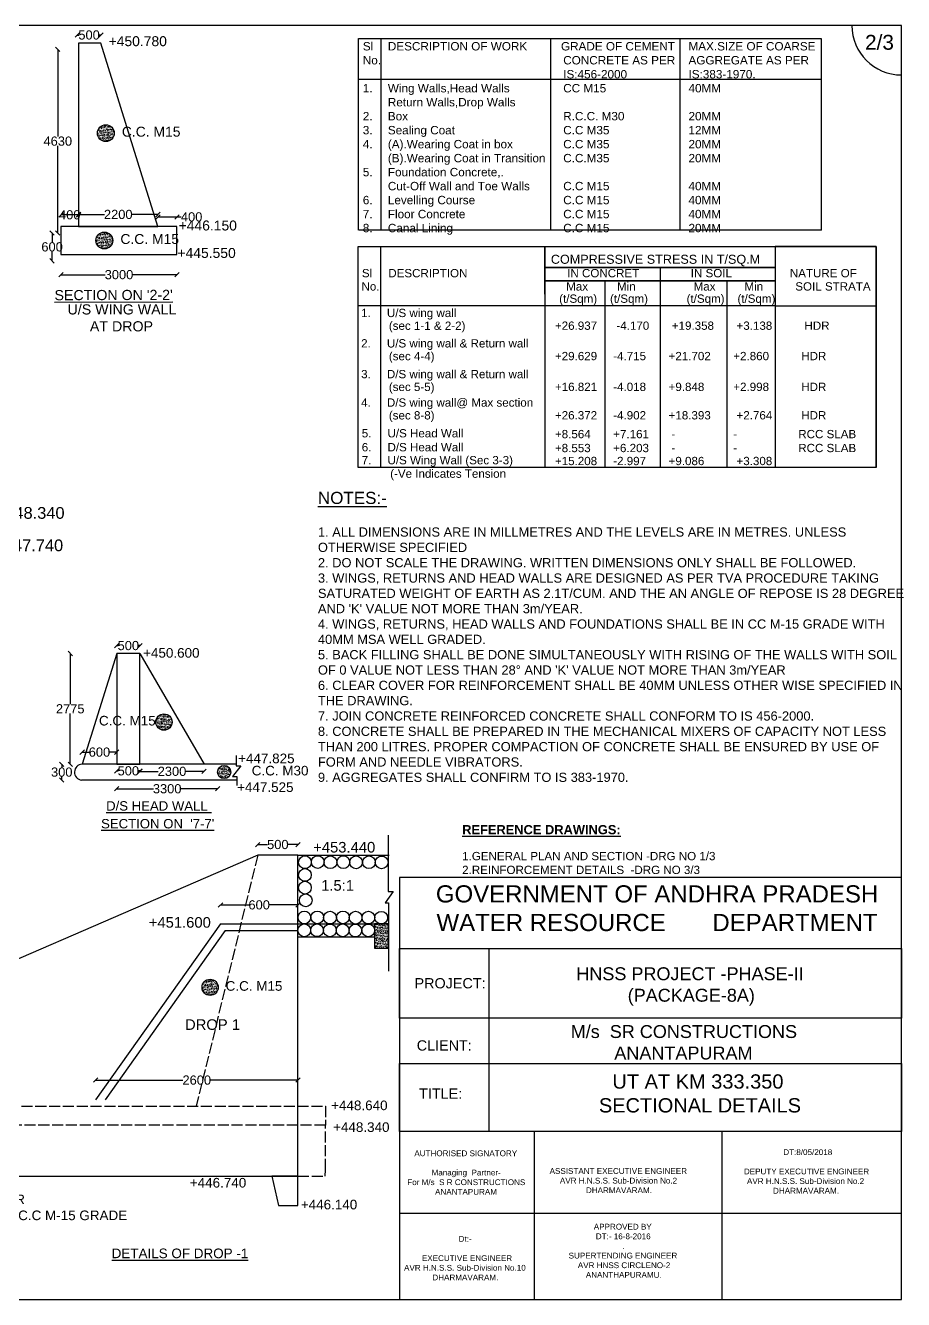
# Model space of a CAD drawing. Header units: millimetres. Extents: x 5124 to 6568637, y 2311 to 91879094.
# Drawn here: x 3696434 to 3715517, y 45935699 to 45963397 of the extents above; entities that cross this region are included whole.
import ezdxf

# ---------------------------------------------------------------- set-up
doc = ezdxf.new("R2010")
doc.units = ezdxf.units.MM
doc.header["$MEASUREMENT"] = 0
doc.linetypes.add('ACAD_ISO02W100', pattern=[15, 12, -3])
for name, color, linetype in [('DIMENSION', 7, 'Continuous'), ('DRAWING', 7, 'Continuous'), ('TEXT', 7, 'Continuous')]:
    doc.layers.add(name, color=color, linetype=linetype)
doc.styles.get("Standard").update_dxf_attribs({"font": 'arial.ttf', "height": 200})
doc.dimstyles.get("Standard").update_dxf_attribs({"dimtxt": 200, "dimasz": 110, "dimexe": 0.18, "dimexo": 0.0625, "dimgap": 0.09, "dimtad": 0, "dimtih": 1, "dimtoh": 1, "dimdec": 0, "dimzin": 0, "dimdsep": 46, "dimtxsty": 'Standard', "dimblk": 'OBLIQUE', "dimcen": 0.09, "dimse1": 1, "dimse2": 1, "dimadec": 0, "dimazin": 0, "dimtfac": 1, "dimtdec": 0, "dimtofl": 0, "dimtmove": 0, "dimatfit": 3, "dimfxl": 1, "dimtolj": 1, "dimtzin": 0, "dimarcsym": 0})

# ---------------------------------------------------------------- blocks, each defined once
blk = doc.blocks.new('_Oblique')
at = {"color": 0, "linetype": 'ByBlock', "lineweight": -2}
blk.add_line((-0.5, -0.5), (0.5, 0.5), dxfattribs=at)
blk = doc.blocks.new('*D83')
at = {"layer": 'Defpoints', "color": 0, "transparency": 16777216}
for p in [(3697587, 45959288), (3697587, 45958890), (3699314, 45958890)]:
    blk.add_point(p, dxfattribs=at)
at = {"layer": 'DRAWING', "color": 0, "lineweight": -2, "transparency": 16777216}
for p, q in [((3697587, 45959288), (3698150, 45959288)), ((3699314, 45959288), (3698750, 45959288))]:
    blk.add_line(p, q, dxfattribs=at)
at = {"layer": 'DRAWING', "color": 0, "lineweight": -2, "transparency": 16777216, "xscale": 95, "yscale": 95, "zscale": 95, "rotation": 180}
blk.add_blockref('_Oblique', (3697587, 45959288), dxfattribs=at)
at = {"layer": 'DRAWING', "color": 0, "lineweight": -2, "transparency": 16777216, "xscale": 95, "yscale": 95, "zscale": 95}
blk.add_blockref('_Oblique', (3699314, 45959288), dxfattribs=at)
at = {"layer": 'DRAWING', "color": 0, "transparency": 16777216, "insert": (3698450, 45959288), "char_height": 200, "attachment_point": 5}
blk.add_mtext('\\A1;2200', dxfattribs=at)
blk = doc.blocks.new('*D84')
at = {"layer": 'Defpoints', "color": 0, "transparency": 16777216}
for p in [(3697206, 45959280), (3697206, 45958890), (3697587, 45958890)]:
    blk.add_point(p, dxfattribs=at)
at = {"layer": 'DRAWING', "color": 0, "lineweight": -2, "transparency": 16777216}
blk.add_line((3697587, 45959280), (3697206, 45959280), dxfattribs=at)
at = {"layer": 'DRAWING', "color": 0, "lineweight": -2, "transparency": 16777216, "xscale": 95, "yscale": 95, "zscale": 95, "rotation": 180}
blk.add_blockref('_Oblique', (3697206, 45959280), dxfattribs=at)
at = {"layer": 'DRAWING', "color": 0, "lineweight": -2, "transparency": 16777216, "xscale": 95, "yscale": 95, "zscale": 95}
blk.add_blockref('_Oblique', (3697587, 45959280), dxfattribs=at)
at = {"layer": 'DRAWING', "color": 0, "transparency": 16777216, "insert": (3697396, 45959280), "char_height": 200, "attachment_point": 5}
blk.add_mtext('\\A1;400', dxfattribs=at)
blk = doc.blocks.new('*D85')
at = {"layer": 'Defpoints', "color": 0, "transparency": 16777216}
for p in [(3697206, 45958886), (3697012, 45958280), (3697206, 45958280)]:
    blk.add_point(p, dxfattribs=at)
at = {"layer": 'DRAWING', "color": 0, "lineweight": -2, "transparency": 16777216}
for p, q in [((3697012, 45958886), (3697012, 45958685)), ((3697012, 45958280), (3697012, 45958481))]:
    blk.add_line(p, q, dxfattribs=at)
at = {"layer": 'DRAWING', "color": 0, "lineweight": -2, "transparency": 16777216, "xscale": 95, "yscale": 95, "zscale": 95}
for p, rotation in [((3697012, 45958886), 90), ((3697012, 45958280), 270)]:
    blk.add_blockref('_Oblique', p, dxfattribs=dict(at, rotation=rotation))
at = {"layer": 'DRAWING', "color": 0, "transparency": 16777216, "insert": (3697012, 45958583), "char_height": 200, "attachment_point": 5}
blk.add_mtext('\\A1;600', dxfattribs=at)
blk = doc.blocks.new('*D86')
at = {"layer": 'Defpoints', "color": 0, "transparency": 16777216}
for p in [(3697206, 45958280), (3699726, 45958280), (3697206, 45957979)]:
    blk.add_point(p, dxfattribs=at)
at = {"layer": 'DRAWING', "color": 0, "lineweight": -2, "transparency": 16777216}
for p, q in [((3697206, 45957979), (3698167, 45957979)), ((3699726, 45957979), (3698764, 45957979))]:
    blk.add_line(p, q, dxfattribs=at)
at = {"layer": 'DRAWING', "color": 0, "lineweight": -2, "transparency": 16777216, "xscale": 95, "yscale": 95, "zscale": 95, "rotation": 180}
blk.add_blockref('_Oblique', (3697206, 45957979), dxfattribs=at)
at = {"layer": 'DRAWING', "color": 0, "lineweight": -2, "transparency": 16777216, "xscale": 95, "yscale": 95, "zscale": 95}
blk.add_blockref('_Oblique', (3699726, 45957979), dxfattribs=at)
at = {"layer": 'DRAWING', "color": 0, "transparency": 16777216, "insert": (3698466, 45957979), "char_height": 200, "attachment_point": 5}
blk.add_mtext('\\A1;3000', dxfattribs=at)
blk = doc.blocks.new('*D87')
at = {"layer": 'Defpoints', "color": 0, "transparency": 16777216}
for p in [(3697136, 45962878), (3697587, 45962878), (3697206, 45958886)]:
    blk.add_point(p, dxfattribs=at)
at = {"layer": 'DRAWING', "color": 0, "lineweight": -2, "transparency": 16777216}
for p, q in [((3697136, 45962878), (3697136, 45960984)), ((3697136, 45958886), (3697136, 45960779))]:
    blk.add_line(p, q, dxfattribs=at)
at = {"layer": 'DRAWING', "color": 0, "lineweight": -2, "transparency": 16777216, "xscale": 95, "yscale": 95, "zscale": 95}
for p, rotation in [((3697136, 45962878), 90), ((3697136, 45958886), 270)]:
    blk.add_blockref('_Oblique', p, dxfattribs=dict(at, rotation=rotation))
at = {"layer": 'DRAWING', "color": 0, "transparency": 16777216, "insert": (3697136, 45960882), "char_height": 200, "attachment_point": 5}
blk.add_mtext('\\A1;4630', dxfattribs=at)
blk = doc.blocks.new('*D88')
at = {"layer": 'Defpoints', "color": 0, "transparency": 16777216}
for p in [(3697559, 45963190), (3697559, 45962878), (3698074, 45962878)]:
    blk.add_point(p, dxfattribs=at)
at = {"layer": 'DRAWING', "color": 0, "lineweight": -2, "transparency": 16777216}
for p, q in [((3697559, 45963190), (3697596, 45963190)), ((3698074, 45963190), (3698037, 45963190))]:
    blk.add_line(p, q, dxfattribs=at)
at = {"layer": 'DRAWING', "color": 0, "lineweight": -2, "transparency": 16777216, "xscale": 95, "yscale": 95, "zscale": 95, "rotation": 180}
blk.add_blockref('_Oblique', (3697559, 45963190), dxfattribs=at)
at = {"layer": 'DRAWING', "color": 0, "lineweight": -2, "transparency": 16777216, "xscale": 95, "yscale": 95, "zscale": 95}
blk.add_blockref('_Oblique', (3698074, 45963190), dxfattribs=at)
at = {"layer": 'DRAWING', "color": 0, "transparency": 16777216, "insert": (3697816, 45963190), "char_height": 200, "attachment_point": 5}
blk.add_mtext('\\A1;500', dxfattribs=at)
blk = doc.blocks.new('*D89')
at = {"layer": 'Defpoints', "color": 0, "transparency": 16777216}
for p in [(3699314, 45959027), (3699726, 45959235), (3699726, 45959027)]:
    blk.add_point(p, dxfattribs=at)
at = {"layer": 'DRAWING', "color": 0, "lineweight": -2, "transparency": 16777216}
for p, q in [((3699314, 45959235), (3699726, 45959235)), ((3699726, 45959235), (3699820, 45959235))]:
    blk.add_line(p, q, dxfattribs=at)
at = {"layer": 'DRAWING', "color": 0, "lineweight": -2, "transparency": 16777216, "xscale": 95, "yscale": 95, "zscale": 95, "rotation": 180}
blk.add_blockref('_Oblique', (3699314, 45959235), dxfattribs=at)
at = {"layer": 'DRAWING', "color": 0, "lineweight": -2, "transparency": 16777216, "xscale": 95, "yscale": 95, "zscale": 95}
blk.add_blockref('_Oblique', (3699726, 45959235), dxfattribs=at)
at = {"layer": 'DRAWING', "color": 0, "transparency": 16777216, "insert": (3700045, 45959235), "char_height": 200, "attachment_point": 5}
blk.add_mtext('\\A1;400', dxfattribs=at)
blk = doc.blocks.new('*D134')
at = {"layer": 'Defpoints', "color": 0, "transparency": 16777216}
for p in [(3698921.5, 45947336.5), (3698921.5, 45947181), (3700314.5, 45947336.5)]:
    blk.add_point(p, dxfattribs=at)
at = {"layer": 'DRAWING', "color": 0, "lineweight": -2, "transparency": 16777216}
for p, q in [((3698921.5, 45947181), (3699317.91, 45947181)), ((3700314.5, 45947181), (3699918.09, 45947181))]:
    blk.add_line(p, q, dxfattribs=at)
at = {"layer": 'DRAWING', "color": 0, "lineweight": -2, "transparency": 16777216, "xscale": 95, "yscale": 95, "zscale": 95, "rotation": 180}
blk.add_blockref('_Oblique', (3698921.5, 45947181), dxfattribs=at)
at = {"layer": 'DRAWING', "color": 0, "lineweight": -2, "transparency": 16777216, "xscale": 95, "yscale": 95, "zscale": 95}
blk.add_blockref('_Oblique', (3700314.5, 45947181), dxfattribs=at)
at = {"layer": 'DRAWING', "color": 0, "transparency": 16777216, "insert": (3699618, 45947181), "char_height": 200, "attachment_point": 5}
blk.add_mtext('\\A1;2300', dxfattribs=at)
blk = doc.blocks.new('*D135')
at = {"layer": 'Defpoints', "color": 0, "transparency": 16777216}
for p in [(3698417, 45947336), (3698417, 45947192), (3698922, 45947336)]:
    blk.add_point(p, dxfattribs=at)
at = {"layer": 'DRAWING', "color": 0, "lineweight": -2, "transparency": 16777216}
for p, q in [((3698417, 45947192), (3698448, 45947192)), ((3698922, 45947192), (3698890, 45947192))]:
    blk.add_line(p, q, dxfattribs=at)
at = {"layer": 'DRAWING', "color": 0, "lineweight": -2, "transparency": 16777216, "xscale": 95, "yscale": 95, "zscale": 95, "rotation": 180}
blk.add_blockref('_Oblique', (3698417, 45947192), dxfattribs=at)
at = {"layer": 'DRAWING', "color": 0, "lineweight": -2, "transparency": 16777216, "xscale": 95, "yscale": 95, "zscale": 95}
blk.add_blockref('_Oblique', (3698922, 45947192), dxfattribs=at)
at = {"layer": 'DRAWING', "color": 0, "transparency": 16777216, "insert": (3698669, 45947192), "char_height": 200, "attachment_point": 5}
blk.add_mtext('\\A1;500', dxfattribs=at)
blk = doc.blocks.new('*D136')
at = {"layer": 'Defpoints', "color": 0, "transparency": 16777216}
for p in [(3697666, 45947599), (3697666, 45947336), (3698417, 45947336)]:
    blk.add_point(p, dxfattribs=at)
at = {"layer": 'DRAWING', "color": 0, "lineweight": -2, "transparency": 16777216}
for p, q in [((3697666, 45947599), (3697820, 45947599)), ((3698417, 45947599), (3698262, 45947599))]:
    blk.add_line(p, q, dxfattribs=at)
at = {"layer": 'DRAWING', "color": 0, "lineweight": -2, "transparency": 16777216, "xscale": 95, "yscale": 95, "zscale": 95, "rotation": 180}
blk.add_blockref('_Oblique', (3697666, 45947599), dxfattribs=at)
at = {"layer": 'DRAWING', "color": 0, "lineweight": -2, "transparency": 16777216, "xscale": 95, "yscale": 95, "zscale": 95}
blk.add_blockref('_Oblique', (3698417, 45947599), dxfattribs=at)
at = {"layer": 'DRAWING', "color": 0, "transparency": 16777216, "insert": (3698041, 45947599), "char_height": 200, "attachment_point": 5}
blk.add_mtext('\\A1;600', dxfattribs=at)
blk = doc.blocks.new('*D137')
at = {"layer": 'Defpoints', "color": 0, "transparency": 16777216}
for p in [(3697666, 45947336), (3697222, 45946991), (3697653, 45946991)]:
    blk.add_point(p, dxfattribs=at)
at = {"layer": 'DRAWING', "color": 0, "lineweight": -2, "transparency": 16777216}
for p, q in [((3697222, 45947336), (3697222, 45947266)), ((3697222, 45946991), (3697222, 45947061))]:
    blk.add_line(p, q, dxfattribs=at)
at = {"layer": 'DRAWING', "color": 0, "lineweight": -2, "transparency": 16777216, "xscale": 95, "yscale": 95, "zscale": 95}
for p, rotation in [((3697222, 45947336), 90), ((3697222, 45946991), 270)]:
    blk.add_blockref('_Oblique', p, dxfattribs=dict(at, rotation=rotation))
at = {"layer": 'DRAWING', "color": 0, "transparency": 16777216, "insert": (3697222, 45947164), "char_height": 200, "attachment_point": 5}
blk.add_mtext('\\A1;300', dxfattribs=at)
blk = doc.blocks.new('*D133')
at = {"layer": 'Defpoints', "color": 0, "transparency": 16777216}
for p in [(3698417, 45947336), (3698417, 45946802), (3700609, 45946808)]:
    blk.add_point(p, dxfattribs=at)
at = {"layer": 'DRAWING', "color": 0, "lineweight": -2, "transparency": 16777216}
for p, q in [((3698417, 45946802), (3699214, 45946802)), ((3700609, 45946802), (3699811, 45946802))]:
    blk.add_line(p, q, dxfattribs=at)
at = {"layer": 'DRAWING', "color": 0, "lineweight": -2, "transparency": 16777216, "xscale": 95, "yscale": 95, "zscale": 95, "rotation": 180}
blk.add_blockref('_Oblique', (3698417, 45946802), dxfattribs=at)
at = {"layer": 'DRAWING', "color": 0, "lineweight": -2, "transparency": 16777216, "xscale": 95, "yscale": 95, "zscale": 95}
blk.add_blockref('_Oblique', (3700609, 45946802), dxfattribs=at)
at = {"layer": 'DRAWING', "color": 0, "transparency": 16777216, "insert": (3699513, 45946802), "char_height": 200, "attachment_point": 5}
blk.add_mtext('\\A1;3300', dxfattribs=at)
blk = doc.blocks.new('*D138')
at = {"layer": 'Defpoints', "color": 0, "transparency": 16777216}
for p in [(3697406, 45949744), (3698417, 45949744), (3697666, 45947336)]:
    blk.add_point(p, dxfattribs=at)
at = {"layer": 'DRAWING', "color": 0, "lineweight": -2, "transparency": 16777216}
for p, q in [((3697406, 45949744), (3697406, 45948643)), ((3697406, 45947336), (3697406, 45948438))]:
    blk.add_line(p, q, dxfattribs=at)
at = {"layer": 'DRAWING', "color": 0, "lineweight": -2, "transparency": 16777216, "xscale": 95, "yscale": 95, "zscale": 95}
for p, rotation in [((3697406, 45949744), 90), ((3697406, 45947336), 270)]:
    blk.add_blockref('_Oblique', p, dxfattribs=dict(at, rotation=rotation))
at = {"layer": 'DRAWING', "color": 0, "transparency": 16777216, "insert": (3697406, 45948540), "char_height": 200, "attachment_point": 5}
blk.add_mtext('\\A1;2775', dxfattribs=at)
blk = doc.blocks.new('*D139')
at = {"layer": 'Defpoints', "color": 0, "transparency": 16777216}
for p in [(3698417, 45949915), (3698417, 45949744), (3698922, 45949744)]:
    blk.add_point(p, dxfattribs=at)
at = {"layer": 'DRAWING', "color": 0, "lineweight": -2, "transparency": 16777216}
for p, q in [((3698417, 45949915), (3698448, 45949915)), ((3698922, 45949915), (3698890, 45949915))]:
    blk.add_line(p, q, dxfattribs=at)
at = {"layer": 'DRAWING', "color": 0, "lineweight": -2, "transparency": 16777216, "xscale": 95, "yscale": 95, "zscale": 95, "rotation": 180}
blk.add_blockref('_Oblique', (3698417, 45949915), dxfattribs=at)
at = {"layer": 'DRAWING', "color": 0, "lineweight": -2, "transparency": 16777216, "xscale": 95, "yscale": 95, "zscale": 95}
blk.add_blockref('_Oblique', (3698922, 45949915), dxfattribs=at)
at = {"layer": 'DRAWING', "color": 0, "transparency": 16777216, "insert": (3698669, 45949915), "char_height": 200, "attachment_point": 5}
blk.add_mtext('\\A1;500', dxfattribs=at)
blk = doc.blocks.new('*D143')
at = {"layer": 'Defpoints', "color": 0, "transparency": 16777216}
for p in [(3702354.5, 45940468.5), (3697959, 45940039), (3702354.5, 45940039)]:
    blk.add_point(p, dxfattribs=at)
at = {"layer": 'DRAWING', "color": 0, "lineweight": -2, "transparency": 16777216}
for p, q in [((3697959, 45940468.5), (3699856.66, 45940468.5)), ((3702354.5, 45940468.5), (3700456.84, 45940468.5))]:
    blk.add_line(p, q, dxfattribs=at)
at = {"layer": 'DRAWING', "color": 0, "lineweight": -2, "transparency": 16777216, "xscale": 95, "yscale": 95, "zscale": 95, "rotation": 180}
blk.add_blockref('_Oblique', (3697959, 45940468.5), dxfattribs=at)
at = {"layer": 'DRAWING', "color": 0, "lineweight": -2, "transparency": 16777216, "xscale": 95, "yscale": 95, "zscale": 95}
blk.add_blockref('_Oblique', (3702354.5, 45940468.5), dxfattribs=at)
at = {"layer": 'DRAWING', "color": 0, "transparency": 16777216, "insert": (3700156.75, 45940468.5), "char_height": 200, "attachment_point": 5}
blk.add_mtext('\\A1;2600', dxfattribs=at)
blk = doc.blocks.new('*D144')
at = {"layer": 'Defpoints', "color": 0, "transparency": 16777216}
for p in [(3702354, 45944278), (3700672, 45943866), (3702354, 45943866)]:
    blk.add_point(p, dxfattribs=at)
at = {"layer": 'DRAWING', "color": 0, "lineweight": -2, "transparency": 16777216}
for p, q in [((3700672, 45944278), (3701292, 45944278)), ((3702354, 45944278), (3701734, 45944278))]:
    blk.add_line(p, q, dxfattribs=at)
at = {"layer": 'DRAWING', "color": 0, "lineweight": -2, "transparency": 16777216, "xscale": 95, "yscale": 95, "zscale": 95, "rotation": 180}
blk.add_blockref('_Oblique', (3700672, 45944278), dxfattribs=at)
at = {"layer": 'DRAWING', "color": 0, "lineweight": -2, "transparency": 16777216, "xscale": 95, "yscale": 95, "zscale": 95}
blk.add_blockref('_Oblique', (3702354, 45944278), dxfattribs=at)
at = {"layer": 'DRAWING', "color": 0, "transparency": 16777216, "insert": (3701513, 45944278), "char_height": 200, "attachment_point": 5}
blk.add_mtext('\\A1;600', dxfattribs=at)
blk = doc.blocks.new('*D145')
at = {"layer": 'Defpoints', "color": 0, "transparency": 16777216}
for p in [(3702354, 45945590), (3701481, 45945360), (3702354, 45945360)]:
    blk.add_point(p, dxfattribs=at)
at = {"layer": 'DRAWING', "color": 0, "lineweight": -2, "transparency": 16777216}
for p, q in [((3701481, 45945590), (3701697, 45945590)), ((3702354, 45945590), (3702138, 45945590))]:
    blk.add_line(p, q, dxfattribs=at)
at = {"layer": 'DRAWING', "color": 0, "lineweight": -2, "transparency": 16777216, "xscale": 95, "yscale": 95, "zscale": 95, "rotation": 180}
blk.add_blockref('_Oblique', (3701481, 45945590), dxfattribs=at)
at = {"layer": 'DRAWING', "color": 0, "lineweight": -2, "transparency": 16777216, "xscale": 95, "yscale": 95, "zscale": 95}
blk.add_blockref('_Oblique', (3702354, 45945590), dxfattribs=at)
at = {"layer": 'DRAWING', "color": 0, "transparency": 16777216, "insert": (3701918, 45945590), "char_height": 200, "attachment_point": 5}
blk.add_mtext('\\A1;500', dxfattribs=at)

msp = doc.modelspace()

# ---------------------------------------------------------------- hatches: boundary and pattern name
at = {"layer": 'DRAWING'}
h = msp.add_hatch(dxfattribs=at)
h.set_pattern_fill('AR-CONC,_O', color=256, scale=7.836291)
h.set_pattern_definition([(130, (6389761.103, 9944903.07), (-56.20659778, -4.91744014), [5.87721853, -64.64940379]), (185, (6389761.103, 9944903.07), (10.87295878, 58.94396725), [4.70177482, -51.71952303]), (79.5486, (6389756.42, 9944902.66), (-45.33368075, 54.02649133), [4.99486701, -54.943538805]), (133.8158, (6389761.1, 9944918.74), (-83.63211818, -12.97055223), [8.81582779, -96.97410569]), (83.3644, (6389754.13, 9944917.66), (-73.24289292, 76.33471464), [7.49230075, -82.41529504]), (188.8158, (6389761.1, 9944918.74), (-73.24283333, 76.33477185), [7.05266223, -77.57928455]), (159, (6389753.267, 9944914.824), (-46.775375805, -31.55038938), [5.87721853, -64.64940379]), (214, (6389753.267, 9944914.824), (-19.06689835, 56.82487039), [4.70177482, -51.71952303]), (108.5486, (6389749.37, 9944912.195), (-65.84229332, 25.274429475), [4.99486701, -54.943538805]), (142.5, (6389761.103, 9944903.07), (-0.952881693, 26.086532335), [0, -51.092619724, 0, -52.50315217, 0, -51.915430318]), (172.5, (6389761.103, 9944903.07), (-20.614895456, 30.907250936), [0, -29.934633029, 0, -49.91717602, 0, -19.786635706]), (212.5, (6389778.578, 9944903.07), (-41.83188149, -1.767465467), [0, -19.590728422, 0, -61.123072676, 0, -81.105615667]), (222.5, (6389786.415, 9944903.07), (-45.700167452, 7.84451809), [0, -25.46794695, 0, -40.59198929, 0, -57.59674156])])
h.paths.add_polyline_path([(3697996.9, 45961056.7, 1.0000011), (3698362.1, 45961056.7, 1)])
h = msp.add_hatch(dxfattribs=at)
h.set_pattern_fill('AR-CONC,_O', color=256, scale=7.836291)
h.set_pattern_definition([(130, (6389729.634, 9942569.935), (-56.20659778, -4.91744014), [5.87721853, -64.64940379]), (185, (6389729.634, 9942569.935), (10.87295878, 58.94396725), [4.70177482, -51.71952303]), (79.5486, (6389724.95, 9942569.525), (-45.33368075, 54.02649133), [4.99486701, -54.943538805]), (133.8158, (6389729.634, 9942585.61), (-83.63211818, -12.97055223), [8.81582779, -96.97410569]), (83.3644, (6389722.665, 9942584.53), (-73.24289292, 76.33471464), [7.49230075, -82.41529504]), (188.8158, (6389729.63, 9942585.61), (-73.24283333, 76.33477185), [7.05266223, -77.57928455]), (159, (6389721.8, 9942581.69), (-46.775375805, -31.55038938), [5.87721853, -64.64940379]), (214, (6389721.8, 9942581.69), (-19.06689835, 56.82487039), [4.70177482, -51.71952303]), (108.5486, (6389717.9, 9942579.06), (-65.84229332, 25.274429475), [4.99486701, -54.943538805]), (142.5, (6389729.634, 9942569.935), (-0.952881693, 26.086532335), [0, -51.092619724, 0, -52.50315217, 0, -51.915430318]), (172.5, (6389729.634, 9942569.935), (-20.614895456, 30.907250936), [0, -29.934633029, 0, -49.91717602, 0, -19.786635706]), (212.5, (6389747.11, 9942569.935), (-41.83188149, -1.767465467), [0, -19.590728422, 0, -61.123072676, 0, -81.105615667]), (222.5, (6389754.945, 9942569.935), (-45.700167452, 7.84451809), [0, -25.46794695, 0, -40.59198929, 0, -57.59674156])])
h.paths.add_polyline_path([(3697965.4, 45958723.6, 1.0000011), (3698330.6, 45958723.6, 1)])
h = msp.add_hatch(dxfattribs=at)
h.set_pattern_fill('AR-CONC,_O', color=256, scale=7.584427)
h.set_pattern_definition([(50, (1094370.77, 11089688.455), (54.40007145, -4.75938956), [5.68831988, -62.57151872]), (355, (1094370.77, 11089688.455), (-10.52349293, 57.04945961), [4.55065591, -50.05721498]), (100.4514, (1094375.305, 11089688.06), (43.87661892, 52.29003541), [4.83432787, -53.17760823]), (46.1842, (1094370.77, 11089703.624), (80.94411304, -12.553668), [8.53247983, -93.85727808]), (96.6356, (1094377.52, 11089702.58), (70.88880604, 73.88125406), [7.25149203, -79.7663996]), (351.1842, (1094370.77, 11089703.62), (70.88874836, 73.88130942), [6.82598386, -75.08582247]), (21, (1094378.356, 11089699.83), (45.27197671, -30.536333885), [5.68831988, -62.57151872]), (326, (1094378.356, 11089699.83), (18.45407254, 54.99847227), [4.55065591, -50.05721498]), (71.4514, (1094382.13, 11089697.287), (63.7260678, 24.4620885), [4.83432787, -53.17760823]), (37.5, (1094370.771, 11089688.455), (0.92225529, 25.248089706), [0, -49.450460857, 0, -50.81565763, 0, -50.24682564]), (7.5, (1094370.77, 11089688.455), (19.952315742, 29.913866442), [0, -28.972509275, 0, -48.31279688, 0, -19.150676942]), (327.5, (1094353.858, 11089688.455), (40.487370375, -1.710657672), [0, -18.96106628, 0, -59.158526792, 0, -78.498814397]), (317.5, (1094346.273, 11089688.455), (44.23132644, 7.59238882), [0, -24.649386163, 0, -39.28732933, 0, -55.74553486])])
h.paths.add_polyline_path([(3699266, 45948253.2, 1), (3699619.5, 45948253.2, 1.0000008)])
h = msp.add_hatch(dxfattribs=at)
h.set_pattern_fill('AR-CONC,_O', color=256, scale=7.584427)
h.set_pattern_definition([(50, (1095678.77, 11088602.455), (54.40007145, -4.75938956), [5.68831988, -62.57151872]), (355, (1095678.77, 11088602.455), (-10.52349293, 57.04945961), [4.55065591, -50.05721498]), (100.4514, (1095683.305, 11088602.06), (43.87661892, 52.29003541), [4.83432787, -53.17760823]), (46.1842, (1095678.77, 11088617.624), (80.94411304, -12.553668), [8.53247983, -93.85727808]), (96.6356, (1095685.52, 11088616.58), (70.88880604, 73.88125406), [7.25149203, -79.7663996]), (351.1842, (1095678.77, 11088617.62), (70.88874836, 73.88130942), [6.82598386, -75.08582247]), (21, (1095686.356, 11088613.83), (45.27197671, -30.536333885), [5.68831988, -62.57151872]), (326, (1095686.356, 11088613.83), (18.45407254, 54.99847227), [4.55065591, -50.05721498]), (71.4514, (1095690.13, 11088611.287), (63.7260678, 24.4620885), [4.83432787, -53.17760823]), (37.5, (1095678.771, 11088602.455), (0.92225529, 25.248089706), [0, -49.450460857, 0, -50.81565763, 0, -50.24682564]), (7.5, (1095678.77, 11088602.455), (19.952315742, 29.913866442), [0, -28.972509275, 0, -48.31279688, 0, -19.150676942]), (327.5, (1095661.858, 11088602.455), (40.487370375, -1.710657672), [0, -18.96106628, 0, -59.158526792, 0, -78.498814397]), (317.5, (1095654.273, 11088602.455), (44.23132644, 7.59238882), [0, -24.649386163, 0, -39.28732933, 0, -55.74553486])])
h.paths.add_polyline_path([(3700607.5, 45947167.2, 1), (3700894, 45947167.2, 1)])
h = msp.add_hatch(dxfattribs=at)
h.set_pattern_fill('AR-CONC,_O', color=256, scale=7.836291)
h.set_pattern_definition([(50, (-77978, 7513.5), (56.20659778, -4.917440137), [5.87721853, -64.64940379]), (355, (-77978, 7513.5), (-10.87295878, 58.94396725), [4.70177482, -51.719523034]), (100.4514, (-77973.316, 7513.09), (45.333680747, 54.02649133), [4.99486701, -54.943538805]), (46.1842, (-77978, 7529.17), (83.63211818, -12.97055223), [8.81582779, -96.97410569]), (96.6356, (-77971.03, 7528.09), (73.24289292, 76.33471464), [7.49230075, -82.41529504]), (351.1842, (-77978, 7529.17), (73.24283333, 76.33477185), [7.05266223, -77.57928455]), (21, (-77970.164, 7525.254), (46.775375805, -31.55038938), [5.87721853, -64.64940379]), (326, (-77970.164, 7525.254), (19.066898354, 56.82487039), [4.70177482, -51.719523034]), (71.4514, (-77966.266, 7522.625), (65.84229332, 25.274429475), [4.99486701, -54.943538805]), (37.5, (-77978, 7513.5), (0.952881693, 26.086532335), [0, -51.092619724, 0, -52.50315217, 0, -51.915430318]), (7.5, (-77978, 7513.5), (20.614895456, 30.907250936), [0, -29.934633029, 0, -49.917176019, 0, -19.786635706]), (327.5, (-77995.475, 7513.5), (41.83188149, -1.767465467), [0, -19.590728422, 0, -61.123072676, 0, -81.105615667]), (317.5, (-78003.31, 7513.5), (45.700167452, 7.84451809), [0, -25.46794695, 0, -40.59198929, 0, -57.59674156])])
h.paths.add_polyline_path([(3704022, 45943340), (3704322, 45943340), (3704322, 45943866), (3704201.3, 45943866, -0.1331127), (3704128.8, 45943866), (3704022, 45943866), (3704022, 45943735.9, -0.0217343), (3704022.5, 45943723.9, -0.0217343), (3704022, 45943711.9)])
h = msp.add_hatch(dxfattribs=at)
h.set_pattern_fill('AR-CONC,_O', color=256, scale=7.584427)
h.set_pattern_definition([(130, (6305519.205, 11083920.96), (-54.40007145, -4.75938956), [5.68831988, -62.57151872]), (185, (6305519.205, 11083920.96), (10.52349293, 57.04945961), [4.55065591, -50.05721498]), (79.5486, (6305514.67, 11083920.566), (-43.87661892, 52.29003541), [4.83432787, -53.17760823]), (133.8158, (6305519.205, 11083936.13), (-80.94411304, -12.553668), [8.53247983, -93.85727808]), (83.3644, (6305512.46, 11083935.085), (-70.88880604, 73.88125406), [7.25149203, -79.7663996]), (188.8158, (6305519.205, 11083936.13), (-70.88874836, 73.88130942), [6.82598386, -75.08582247]), (159, (6305511.62, 11083932.34), (-45.27197671, -30.536333885), [5.68831988, -62.57151872]), (214, (6305511.62, 11083932.34), (-18.45407254, 54.99847227), [4.55065591, -50.05721498]), (108.5486, (6305507.85, 11083929.794), (-63.7260678, 24.4620885), [4.83432787, -53.17760823]), (142.5, (6305519.205, 11083920.962), (-0.92225529, 25.248089706), [0, -49.450460857, 0, -50.81565763, 0, -50.24682564]), (172.5, (6305519.205, 11083920.962), (-19.952315742, 29.913866442), [0, -28.972509275, 0, -48.31279688, 0, -19.150676942]), (212.5, (6305536.118, 11083920.962), (-40.487370375, -1.710657672), [0, -18.96106628, 0, -59.158526792, 0, -78.498814397]), (222.5, (6305543.702, 11083920.962), (-44.23132644, 7.59238882), [0, -24.649386163, 0, -39.28732933, 0, -55.74553486])])
h.paths.add_polyline_path([(3700270.5, 45942485.7, 1), (3700624, 45942485.7, 1.0000008)])

# ---------------------------------------------------------------- linework, layer by layer
at = {"layer": 'DIMENSION'}
for p, q in [((3703662.4, 45958590.9), (3714919.5, 45958590.9)), ((3703662.4, 45954296), (3703662.4, 45958590.9)), ((3703662.4, 45958590.9), (3707722.8, 45958590.9)), ((3703662.4, 45953788.8), (3703662.4, 45958590.9)), ((3707722.8, 45958590.9), (3707722.8, 45953788.8)), ((3714919.5, 45958590.9), (3712729.3, 45958590.9)), ((3712729.3, 45958590.9), (3712729.3, 45953788.8)), ((3714919.5, 45958590.9), (3714919.5, 45953788.8)), ((3714919.5, 45953788.8), (3714919.5, 45958590.9)), ((3707722.8, 45957844.7), (3712729.3, 45957844.7)), ((3707722.8, 45957556.5), (3707722.8, 45957844.7)), ((3712729.3, 45957844.7), (3712729.3, 45957556.5)), ((3712729.3, 45957299.1), (3707722.8, 45957299.1)), ((3714919.5, 45953788.8), (3703662.4, 45953788.8))]:
    msp.add_line(p, q, dxfattribs=at)
for points in [[(3703669.9, 45963110.4), (3713725, 45963110.4), (3713725, 45962223.4), (3703669.9, 45962223.4)], [(3707722.8, 45958590.9), (3712729.3, 45958590.9), (3712729.3, 45958133.4), (3707722.8, 45958133.4)], [(3707722.8, 45958133.4), (3712729.3, 45958133.4), (3712729.3, 45957844.7), (3707722.8, 45957844.7)]]:
    msp.add_lwpolyline(points, close=True, dxfattribs=at)
for points in [[(3704146.3, 45958590.9), (3704146.3, 45953788.8)], [(3710226, 45958133.4), (3710226, 45953788.8)], [(3709027.1, 45957844.7), (3709027.1, 45953788.8)], [(3711679.6, 45957844.7), (3711679.6, 45953788.8)], [(3707722.8, 45957299.1), (3703662.4, 45957299.1)], [(3712729.3, 45957299.1), (3714919.5, 45957299.1)]]:
    msp.add_lwpolyline(points, dxfattribs=at)
at = {"layer": 'DRAWING'}
for p, q in [((3702354.5, 45938379), (3702354.5, 45940039)), ((3692754, 45938379), (3702354.5, 45938379))]:
    msp.add_line(p, q, dxfattribs=at)
at = {"layer": 'DRAWING', "linetype": 'ACAD_ISO02W100', "ltscale": 20}
for p, q in [((3692747.5, 45939902.5), (3702952.5, 45939902.5)), ((3702952.5, 45939902.5), (3702952.5, 45939486)), ((3702952.5, 45939486), (3692747.5, 45939486)), ((3702952.5, 45939486), (3692754, 45939486)), ((3702952.5, 45938515), (3702952.5, 45939486))]:
    msp.add_line(p, q, dxfattribs=at)
at = {"layer": 'DRAWING'}
for points in [[(3715471.5, 45963397), (3678256, 45963397), (3678256, 45935699), (3715471.5, 45935699)], [(3697586.7, 45959027.1), (3699313.7, 45959027.1), (3698074.1, 45963014.7), (3697586.7, 45963014.7)], [(3699725.5, 45959027.1), (3697205.5, 45959027.1), (3697205.5, 45958417.5), (3699725.5, 45958417.5)], [(3698416.5, 45947336.5), (3698921.5, 45947336.5), (3698921.5, 45949744.5), (3698416.5, 45949744.5)], [(3704322, 45943866), (3704022, 45943866), (3704022, 45943340), (3704322, 45943340)], [(3702354.5, 45938379), (3701786.5, 45938379), (3701934, 45937742.5), (3702354.5, 45937742.5)]]:
    msp.add_lwpolyline(points, close=True, dxfattribs=at)
for points in [[(3698416.5, 45949744.5), (3697665.5, 45947336.5)], [(3698921.5, 45949744.5), (3700314.5, 45947336.5)], [(3701015, 45947527), (3701015, 45947301.5), (3701112, 45947301.5), (3700934, 45947067), (3701026.5, 45947067), (3701026.5, 45946874.5)], [(3701015, 45947336.5), (3697665.5, 45947336.5)], [(3701026.5, 45946990.5), (3697653.5, 45946990.5)], [(3704317, 45945793.5), (3704317, 45944569), (3704423, 45944569), (3704249.5, 45944319.5), (3704322, 45944319.5), (3704322, 45942834.5)], [(3701481, 45945359.5), (3692747.5, 45941577)], [(3702354.5, 45945359.5), (3701481, 45945359.5)], [(3702354.5, 45940039), (3702354.5, 45945359.5), (3704341.5, 45945359.5)], [(3700672, 45943866), (3697959, 45940039)], [(3700672, 45943866), (3704322, 45943866)], [(3700775.3, 45943721.2), (3698165, 45940039)], [(3700775.3, 45943721.2), (3702354.5, 45943721.2)], [(3702354.5, 45943586.5), (3704022, 45943586.5)]]:
    msp.add_lwpolyline(points, dxfattribs=at)
at = {"layer": 'DRAWING', "linetype": 'ACAD_ISO02W100', "ltscale": 20}
for points in [[(3701481, 45945359.5), (3700145, 45939902.5)], [(3702354.5, 45938379), (3702949.5, 45938379), (3702952.5, 45938515)]]:
    msp.add_lwpolyline(points, dxfattribs=at)
at = {"layer": 'DRAWING'}
for centre, radius in [((3698179.5, 45961056.7), 182.6), ((3698148, 45958723.6), 182.6), ((3699442.7, 45948253.2), 176.7), ((3700750.7, 45947167.2), 143.3), ((3702506.5, 45945206.5), 138.5), ((3702785.5, 45945209), 138.5), ((3703062.5, 45945204.7), 138.5), ((3703341.6, 45945207.2), 138.5), ((3703618.5, 45945202.9), 138.5), ((3703897.6, 45945205.4), 138.5), ((3704174.5, 45945201.7), 138.5), ((3702506.5, 45944930), 138.5), ((3702506.5, 45944653.5), 138.5), ((3702525.1, 45944378.1), 138.5), ((3702497, 45944004.5), 138.5), ((3702776, 45944007), 138.5), ((3703053, 45944002.7), 138.5), ((3703332.1, 45944005.2), 138.5), ((3703609, 45944000.9), 138.5), ((3703888.1, 45944003.4), 138.5), ((3704165, 45943999.7), 138.5), ((3702493, 45943725), 138.5), ((3702772, 45943727.5), 138.5), ((3703049, 45943723.2), 138.5), ((3703328, 45943725.7), 138.5), ((3703605, 45943721.4), 138.5), ((3703884, 45943723.9), 138.5), ((3700447.2, 45942485.7), 176.7)]:
    msp.add_circle(centre, radius, dxfattribs=at)
for centre, radius, start, end in [((3715471.5, 45963397), 1074.9, 180, 270), ((3697672.5, 45947163), 173.6, 92.31131, 263.716)]:
    msp.add_arc(centre, radius, start, end, dxfattribs=at)
at = {"layer": 'TEXT'}
for p, q in [((3703669.9, 45958950), (3703669.9, 45963110.4)), ((3704165.8, 45958950), (3704165.8, 45963110.4)), ((3707841.4, 45963110.4), (3707841.4, 45958950)), ((3710661.9, 45958950), (3710661.9, 45963110.4)), ((3713725, 45963110.4), (3713725, 45958950)), ((3713725, 45963110.4), (3713725, 45958950)), ((3713737.2, 45958950), (3703682.1, 45958950)), ((3707853.6, 45958950), (3704178, 45958950))]:
    msp.add_line(p, q, dxfattribs=at)
for points in [[(3715471.5, 45944872.5), (3704564.7, 45944872.5), (3704564.7, 45935699), (3715471.5, 45935699)], [(3704564.7, 45943327.2), (3715471.5, 45943327.2), (3715471.5, 45941814.9), (3704564.7, 45941814.9)], [(3704564.7, 45940827.4), (3715471.5, 45940827.4), (3715471.5, 45939351.6), (3704564.7, 45939351.6)]]:
    msp.add_lwpolyline(points, close=True, dxfattribs=at)
for points in [[(3706501.4, 45943327.2), (3706501.4, 45939351.6)], [(3707490.4, 45939351.6), (3707490.4, 45935699)], [(3711567.8, 45939351.6), (3711567.8, 45935699)], [(3704564.7, 45937574.4), (3715471.5, 45937574.4)]]:
    msp.add_lwpolyline(points, dxfattribs=at)

# ---------------------------------------------------------------- texts
at = {"layer": 'DRAWING'}
for s, height, p in [('              COMPRESSIVE STRESS IN T/SQ.M', 196.042, (3706787.5, 45958216.2)), ('Sl     DESCRIPTION                               IN CONCRET                IN SOIL                  NATURE OF', 180.2277, (3703745.2, 45957922.6)), ('No.                                                          Max         Min                  Max         Min          SOIL STRATA', 180.2277, (3703737.4, 45957634.3)), ('                                                                (t/Sqm)    (t/Sqm)            (t/Sqm)    (t/Sqm)', 180.2277, (3703557, 45957368.1)), ('1.     U/S wing wall ', 180.21, (3703729.2, 45957057.6)), ('                 +26.937      -4.170       +19.358       +3.138          HDR', 180.228, (3706752.2, 45956780.7)), ('2.     U/S wing wall & Return wall', 180.21, (3703729.2, 45956396.7)), ('                 +29.629     -4.715       +21.702       +2.860          HDR', 180.228, (3706752.2, 45956119.8)), ('3.     D/S wing wall & Return wall', 180.21, (3703729.2, 45955727.7)), ('                 +16.821     -4.018       +9.848         +2.998          HDR', 180.228, (3706752.2, 45955450.8)), ('4.     D/S wing wall@ Max section', 180.21, (3703729.2, 45955109.7)), ('                 +26.372     -4.902       +18.393        +2.764         HDR', 180.228, (3706752.2, 45954832.8)), ('5.     U/S Head Wall', 180.21, (3703742.1, 45954441.9)), ('                 +8.564       +7.161       -                  -                   RCC SLAB', 180.228, (3706752.2, 45954423.8)), ('6.     D/S Head Wall', 180.21, (3703742.1, 45954138.9)), ('7.     U/S Wing Wall (Sec 3-3)', 180.21, (3703742.1, 45953856.8)), ('                 +8.553       +6.203       -                  -                   RCC SLAB', 180.228, (3706752.2, 45954120.9)), (' (-Ve Indicates Tension             ', 180.228, (3704290.1, 45953563.9)), ('                 +15.208     -2.997       +9.086          +3.308', 180.228, (3706752.2, 45953838.8)), ('%%UD/S HEAD WALL ', 204.622, (3698186.5, 45946328.4)), ("%%USECTION ON  '7-7'", 204.622, (3698077.1, 45945941.5))]:
    msp.add_text(s, height=height, dxfattribs=at).set_placement(p)
at = {"layer": 'DRAWING', "insert": (3696314.2, 45957335.5), "char_height": 220.984, "width": 4398.658, "attachment_point": 1}
msp.add_mtext('\\pi1033.4;U/S WING WALL \\P\\pi1519.9;AT DROP', dxfattribs=at)
at = {"layer": 'TEXT'}
for s, height, p in [('2/3', 323.66, (3714680.9, 45962869.5)), ('+450.780', 215.99, (3698240.7, 45962947.4)), (' C.C. M15  ', 215.992, (3698444.6, 45960979.6)), ('+446.150', 215.99, (3699762.6, 45958940.6)), (' C.C. M15  ', 215.992, (3698413.1, 45958646.5)), ('+445.550', 215.99, (3699736.8, 45958343.9)), ('+448.340', 255.09, (3695787.1, 45952672.3)), ('+447.740', 255.09, (3695756.6, 45951967.5)), ('+450.600', 209.05, (3698990.5, 45949652.5)), (' C.C. M15  ', 209.05, (3697949.9, 45948178.7)), ('+447.825', 209.05, (3701056.5, 45947358.5)), (' C.C. M30', 209.05, (3701269.7, 45947092.7)), ('+447.525', 209.05, (3701033.7, 45946733)), (' C.C. M15  ', 209.05, (3700703.8, 45942411.2)), ('%%UDETAILS OF DROP -1', 209.05, (3698306.9, 45936598))]:
    msp.add_text(s, height=height, dxfattribs=at).set_placement(p)
msp.add_text("%%USECTION ON '2-2'", height=220.984, rotation=0.1412, dxfattribs=at).set_placement((3697064.6, 45957423.7))
at = {"layer": 'TEXT', "attachment_point": 1}
for s, insert, char_height, width in [('{\\H1.3398x;Sl^IDESCRIPTION OF WORK^I       GRADE OF CEMENT ^IMAX.SIZE OF COARSE\\PNo.^I^I^I^I^I^I^I^I\\H0.99998x;CONCRETE AS PER ^IAGGREGATE AS PER\\P^I^I^I^I^I^I^I^IIS:456-2000^I^I^IIS:383-1970.\\P1.^IWing Walls,Head Walls ^I^I^ICC M15^I^I^I^I40MM\\P^IReturn Walls,Drop Walls\\P2.^IBox^I^I^I^I^I^I^IR.C.C. M30^I^I^I20MM\\P3.^ISealing Coat^I^I^I^I^IC.C M35^I^I^I^I12MM\\P4.^I(A).Wearing Coat in box^I^I^IC.C M35^I^I^I^I20MM^I^I^I^I\\P^I(B).Wearing Coat in Transition^IC.C.M35^I^I^I^I20MM\\H0.99998x;\\P5.^IFoundation Concrete,.\\P^ICut-Off Wall and Toe Walls^I^IC.C M15^I^I^I^I40MM\\P6.^ILevelling Course^I^I^I^IC.C M15^I^I^I^I40MM\\P7.^IFloor Concrete^I^I^I^IC.C M15^I^I^I^I40MM\\P8.^ICanal Lining^I^I^I^I^IC.C M15^I^I^I^I20MM}', (3703765.3, 45963036.8), 136.127, 9819.542), ('(sec 1-1 & 2-2)', (3704331.2, 45956959.7), 180.21, 2813.465), ('(sec 4-4)', (3704331.2, 45956298.9), 180.21, 2813.465), ('(sec 5-5)', (3704331.2, 45955629.8), 180.21, 2813.465), ('(sec 8-8)', (3704331.2, 45955011.8), 180.21, 2813.465), ("{\\H1.3223x;\\LNOTES:-\\P}\\P1. ALL DIMENSIONS ARE IN MILLMETRES AND THE LEVELS ARE IN METRES. UNLESS OTHERWISE SPECIFIED \\P2. DO NOT SCALE THE DRAWING. WRITTEN DIMENSIONS ONLY SHALL BE FOLLOWED. \\P3. WINGS, RETURNS AND HEAD WALLS ARE DESIGNED AS PER TVA PROCEDURE TAKING SATURATED WEIGHT OF EARTH AS 2.1T/CUM. AND THE AN ANGLE OF REPOSE IS 28 DEGREE AND 'K' VALUE NOT MORE THAN 3m/YEAR. \\P4. WINGS, RETURNS, HEAD WALLS AND FOUNDATIONS SHALL BE IN CC M-15 GRADE WITH 40MM MSA WELL GRADED. \\P5. BACK FILLING SHALL BE DONE SIMULTANEOUSLY WITH RISING OF THE WALLS WITH SOIL OF 0 VALUE NOT LESS THAN 28° AND 'K' VALUE NOT MORE THAN 3m/YEAR \\P6. CLEAR COVER FOR REINFORCEMENT SHALL BE 40MM UNLESS OTHER WISE SPECIFIED IN THE DRAWING. \\P7. JOIN CONCRETE REINFORCED CONCRETE SHALL CONFORM TO IS 456-2000. \\P8. CONCRETE SHALL BE PREPARED IN THE MECHANICAL MIXERS OF CAPACITY NOT LESS THAN 200 LITRES. PROPER COMPACTION OF CONCRETE SHALL BE ENSURED BY USE OF FORM AND NEEDLE VIBRATORS. \\P9. AGGREGATES SHALL CONFIRM TO IS 383-1970. ", (3702790.2, 45953258.4), 199.9213, 12858.132), ('{\\fArial|b1|i0|c0|p34;\\H1.3289x;\\LREFERENCE DRAWINGS:\\P}\\P{\\H1.196x;1.GENERAL PLAN AND SECTION -DRG NO 1/3\\P2.REINFORCEMENT DETAILS  -DRG NO 3/3}', (3705924.8, 45946013.8), 150.503, 5624.152), ('+453.440', (3702686.9, 45945646.7), 230, 1511.888), ('1.5:1', (3702859.9, 45944816.2), 230, 1511.888), ('+451.600', (3699113.2, 45944012.6), 230, 1511.888), ('PROJECT:', (3704890.2, 45942686.8), 223.43, 2084.672), ('\\pi3063.1;HNSS PROJECT -PHASE-II\\P\\pi4070.9; (PACKAGE-8A)\\P\\pi5446.4; ', (3705342.7, 45942921.9), 280.486, 11001.692), ('DROP 1', (3699900.8, 45941791.3), 230, 1511.888), ('\\pi1143.7;M/s  SR CONSTRUCTIONS \\P\\pi2091.5;ANANTAPURAM', (3707140.4, 45941665), 280.486, 7157.678), ('CLIENT:', (3704937.5, 45941334.6), 223.43, 2084.672), ('\\pi2995.3;UT AT KM 333.350\\P\\pi2581.1; SECTIONAL DETAILS ', (3706194.9, 45940594.7), 310.995, 9654.134), ('TITLE:', (3704989, 45940287.4), 223.43, 1211.571), ('+448.640', (3703077.4, 45940024.3), 209.05, 639.34), ('+448.340', (3703119.7, 45939551.5), 209.05, 639.34), ('\\pi2038.6;AUTHORISED SIGNATORY\\P\\pi3155.4;\\P\\pi2412.9;Managing  Partner-\\P\\pi1884;For M/s  S R CONSTRUCTIONS\\P\\pi2488.6;ANANTAPURAM', (3702847.1, 45938940.8), 125.73, 6310.752), ('\\pi2578.3;  DT:8/05/2018\\P\\pi3155.4;\\P\\pi1770.6; DEPUTY EXECUTIVE ENGINEER\\P\\pi1886.2;AVR H.N.S.S. Sub-Division No.2\\P\\pi2452.5;DHARMAVARAM.', (3710228.8, 45938965.5), 125.73, 6310.752), ('\\pi3155.4;\\P\\P\\pi1663.2;ASSISTANT EXECUTIVE ENGINEER\\P\\pi1886.2;AVR H.N.S.S. Sub-Division No.2\\P\\pi2452.5;DHARMAVARAM.', (3706162.6, 45938975.3), 125.73, 6310.752), ('+446.740', (3700006, 45938342.4), 209.05, 639.34), ('900THK. FLOOR \\PCONCRETE IN C.C M-15 GRADE', (3694182, 45937981.9), 209.05, 5191.799), ('+446.140', (3702418.8, 45937868), 209.05, 639.34), ('\\pi2526.5;APPROVED BY\\P\\pi2570.7;DT:- 16-8-2016\\P\\pi3146.6;.  \\P\\pi1979.6;SUPERTENDING ENGINEER                \\P\\pi2130.3; AVR HNSS CIRCLENO-2\\P\\pi0;^I^I^I^I       ANANTHAPURAMU.', (3706259.3, 45937345.5), 125.73, 6310.752), ('\\pi3023.4;Dt:- \\P\\pi3155.4;\\P\\pi2126.8;  EXECUTIVE ENGINEER\\P\\pi1836.9;AVR H.N.S.S. Sub-Division No.10\\P\\pi2452.5;DHARMAVARAM.', (3702824.8, 45937080.4), 125.73, 6310.752)]:
    msp.add_mtext(s, dxfattribs=dict(at, insert=insert, char_height=char_height, width=width))
at = {"layer": 'TEXT', "color": 7, "insert": (3710161.1, 45944204.2), "char_height": 373.194, "width": 10643.023, "attachment_point": 5}
msp.add_mtext('GOVERNMENT OF ANDHRA PRADESH\\PWATER RESOURCE       DEPARTMENT', dxfattribs=at)

# ---------------------------------------------------------------- dimensions: what is measured, and where the dimension line sits
at = {"layer": 'DRAWING'}
for base, p1, p2, text, picture, middle in [((3697558.8, 45963190.1), (3698074.1, 45962877.7), (3697558.8, 45962877.7), '500', '*D88', (3697816.4, 45963190.1)), ((3697205.5, 45959279.6), (3697586.7, 45958890.1), (3697205.5, 45958890.1), '400', '*D84', (3697396.1, 45959279.6)), ((3697586.7, 45959288.4), (3699313.7, 45958890.1), (3697586.7, 45958890.1), '2200', '*D83', (3698450.2, 45959288.4))]:
    dim = msp.add_linear_dim(base=base, p1=p1, p2=p2, angle=180, text=text, dimstyle='Standard', override={"dimasz": 95, "dimfxl": 2000, "dimarcsym": 1}, dxfattribs=at)
    dim.commit()
    dim.dimension.update_dxf_attribs({"geometry": picture, "text_midpoint": middle, "dimtype": 160})
for base, p1, p2, angle, text, picture, middle in [((3697136.2, 45962877.7), (3697205.5, 45958885.7), (3697586.7, 45962877.7), 90, '4630', '*D87', (3697136.2, 45960881.7)), ((3697012.1, 45958280.5), (3697205.5, 45958885.7), (3697205.5, 45958280.5), 90, '600', '*D85', (3697012.1, 45958583.1)), ((3697205.5, 45957979.3), (3699725.5, 45958280.5), (3697205.5, 45958280.5), 180, '3000', '*D86', (3698465.5, 45957979.3)), ((3698416.5, 45949915), (3698921.5, 45949744.5), (3698416.5, 45949744.5), 180, '500', '*D139', (3698669, 45949915)), ((3697405.5, 45949744.5), (3697665.5, 45947336.5), (3698416.5, 45949744.5), 90, '2775', '*D138', (3697405.5, 45948540.5)), ((3697665.5, 45947599), (3698416.5, 45947336.5), (3697665.5, 45947336.5), 180, '600', '*D136', (3698041, 45947599)), ((3697221.5, 45946990.5), (3697665.5, 45947336.5), (3697653.5, 45946990.5), 90, '300', '*D137', (3697221.5, 45947163.5)), ((3698416.5, 45947192), (3698921.5, 45947336.5), (3698416.5, 45947336.5), 180, '500', '*D135', (3698669, 45947192)), ((3698416.5, 45946802), (3700608.5, 45946807.5), (3698416.5, 45947336.5), 180, '3300', '*D133', (3699512.5, 45946802)), ((3698921.5, 45947181), (3700314.5, 45947336.5), (3698921.5, 45947336.5), 180, '2300', '*D134', (3699618, 45947181))]:
    dim = msp.add_linear_dim(base=base, p1=p1, p2=p2, angle=angle, text=text, dimstyle='Standard', override={"dimasz": 95, "dimfxl": 2000, "dimarcsym": 1}, dxfattribs=at)
    dim.commit()
    dim.dimension.update_dxf_attribs({"geometry": picture, "text_midpoint": middle})
for base, p1, p2, text, picture, middle in [((3699725.5, 45959234.5), (3699313.7, 45959027.1), (3699725.5, 45959027.1), '400', '*D89', (3700045.2, 45959234.5)), ((3702354.5, 45945590), (3701481, 45945359.5), (3702354.5, 45945359.5), '500', '*D145', (3701917.8, 45945590)), ((3702354.5, 45944277.5), (3700672, 45943866), (3702354.5, 45943866), '600', '*D144', (3701513.2, 45944277.5)), ((3702354.5, 45940468.5), (3697959, 45940039), (3702354.5, 45940039), '2600', '*D143', (3700156.8, 45940468.5))]:
    dim = msp.add_linear_dim(base=base, p1=p1, p2=p2, text=text, dimstyle='Standard', override={"dimasz": 95, "dimfxl": 2000, "dimarcsym": 1}, dxfattribs=at)
    dim.commit()
    dim.dimension.update_dxf_attribs({"geometry": picture, "text_midpoint": middle})

doc.saveas('drawing.dxf')
